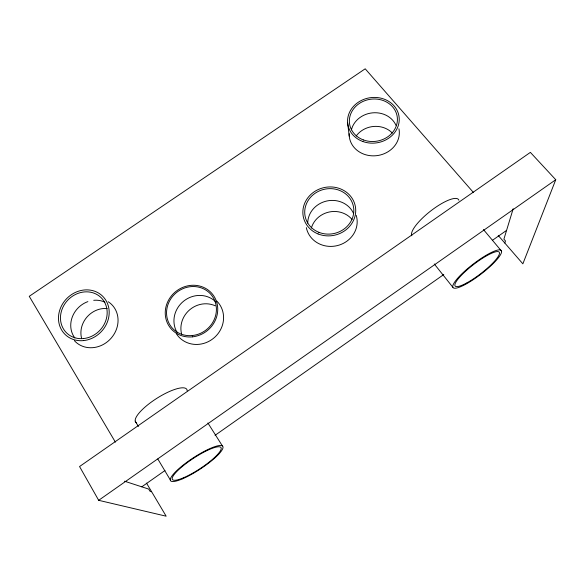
<?xml version="1.0" encoding="UTF-8"?>
<svg xmlns="http://www.w3.org/2000/svg" width="585" height="585" viewBox="0 0 585 585"><rect width="100%" height="100%" fill="white"/><g stroke="black" fill="none" stroke-linecap="round" stroke-linejoin="round"><path stroke-width="0.88" d="M513.191 208.706L503.904 239.133L505.462 240.925L504.811 243.031M146.506 483.115L166.162 516.197L98.675 500.314L79.553 466.537L530.376 152.378L555.75 179.727L522.858 263.828L498.237 235.462M141.789 486.83L164.963 470.537M215.046 435.328L443.788 274.519M492.373 240.362L506.581 230.373M98.675 500.314L555.75 179.727M151.625 491.729L149.965 491.195L148.707 489.082L124.503 481.192M473.492 192.56L365.201 68.803L29.25 296.317L115.391 442.143M483.437 229.532L501.579 251.162A30.42 6.347 -37.5 0 1 466.121 284.003A30.42 6.347 -37.5 0 1 463.817 271.988A30.42 6.347 -37.5 0 1 501.579 251.162M434.267 263.952L452.9 287.337M207.894 422.984L222.373 445.894M135.208 421.112L138.426 426.502M157.789 458.947L170.323 479.941M347.651 123.062L349.252 136.188M356.214 215.331A25.718 23.744 -12.1 0 1 337.34 245.605A25.718 23.744 -12.1 0 1 306.328 227.602M398.941 128.795A25.148 22.267 -8.3 0 1 376.148 155.72A25.148 22.267 -8.3 0 1 349.172 133.702M216.801 301.048A26.142 24.438 -39.6 0 1 213.393 338.393A26.142 24.438 -39.6 0 1 176.275 333.625M108.203 301.736A25.981 23.32 -46.2 0 1 111.209 338.115A25.981 23.32 -46.2 0 1 74.353 340.631M356.185 135.998A22.683 20.204 -7.9 0 1 392.367 133.058M411.833 235.792A29.572 8.175 -38.2 0 1 431.942 210.022A29.572 8.175 -38.2 0 1 458.889 200.253M81.527 338.05A23.181 20.921 -46.7 0 1 107.165 308.558M136.546 422.911A30.369 8.519 -32.6 0 1 156.824 398.334A30.369 8.519 -32.6 0 1 187.163 390.787M181.577 333.976A24.065 22.588 -40.2 0 1 189.898 309.619A24.065 22.588 -40.2 0 1 215.331 305.838M311.366 228.011A23.166 21.491 -11.7 0 1 329.253 211.997A23.166 21.491 -11.7 0 1 352.068 219.492M307.725 223.141A23.89 22.054 -12.1 0 1 327.022 200.955A23.89 22.054 -12.1 0 1 353.581 213.518M177.372 332.887A24.819 23.203 -39.6 0 1 183.617 301.18A24.819 23.203 -39.6 0 1 215.858 301.955M74.829 337.962A23.919 21.47 -46.2 0 1 87.882 301.611M93.71 300.302A23.919 21.47 -46.2 0 1 104.927 302.218M351.424 129.833A23.385 20.709 -8.3 0 1 372.448 112.861A23.385 20.709 -8.3 0 1 396.023 125.409M362.875 141.519A25.908 22.8 -8.6 0 0 399.102 117.051A25.908 22.8 -8.6 0 0 358.225 102.287A25.908 22.8 -8.6 0 0 362.875 141.519M363.577 139.99A24.095 21.206 -8.6 0 0 397.288 117.263A24.095 21.206 -8.6 0 0 359.285 103.508A24.095 21.206 -8.6 0 0 363.577 139.99M192.399 336.858A26.99 25.118 -39.1 0 0 213.766 295.915A26.99 25.118 -39.1 0 0 168.312 300.602A26.99 25.118 -39.1 0 0 192.399 336.858M192.333 335.534A25.623 23.846 -39.1 0 0 212.64 296.668A25.623 23.846 -39.1 0 0 169.474 301.099A25.623 23.846 -39.1 0 0 192.333 335.534M318.116 233.963A26.544 24.387 -12.5 0 0 355.629 208.399A26.544 24.387 -12.5 0 0 314.108 191.873A26.544 24.387 -12.5 0 0 318.116 233.963M318.883 232.318A24.65 22.647 -12.5 0 0 353.735 208.596A24.65 22.647 -12.5 0 0 315.191 193.218A24.65 22.647 -12.5 0 0 318.883 232.318M83.604 340.587A26.793 23.919 -45.7 0 0 105.914 300.361A26.793 23.919 -45.7 0 0 61.988 304.931A26.793 23.919 -45.7 0 0 83.604 340.587M83.589 338.547A24.672 22.025 -45.7 0 0 104.167 301.524A24.672 22.025 -45.7 0 0 63.714 305.692A24.672 22.025 -45.7 0 0 83.589 338.547M182.681 478.749A31.254 6.596 -33.3 0 0 223.017 447.518A31.254 6.596 -33.3 0 0 184.319 464.197A31.254 6.596 -33.3 0 0 182.681 478.749M183.748 477.667A29.053 6.135 -33.3 0 0 221.203 448.636A29.053 6.135 -33.3 0 0 185.182 464.19A29.053 6.135 -33.3 0 0 183.748 477.667M467.122 282.723A27.802 5.799 -37.5 0 0 499.473 252.727A27.802 5.799 -37.5 0 0 464.914 271.828A27.802 5.799 -37.5 0 0 467.122 282.723"/></g></svg>
